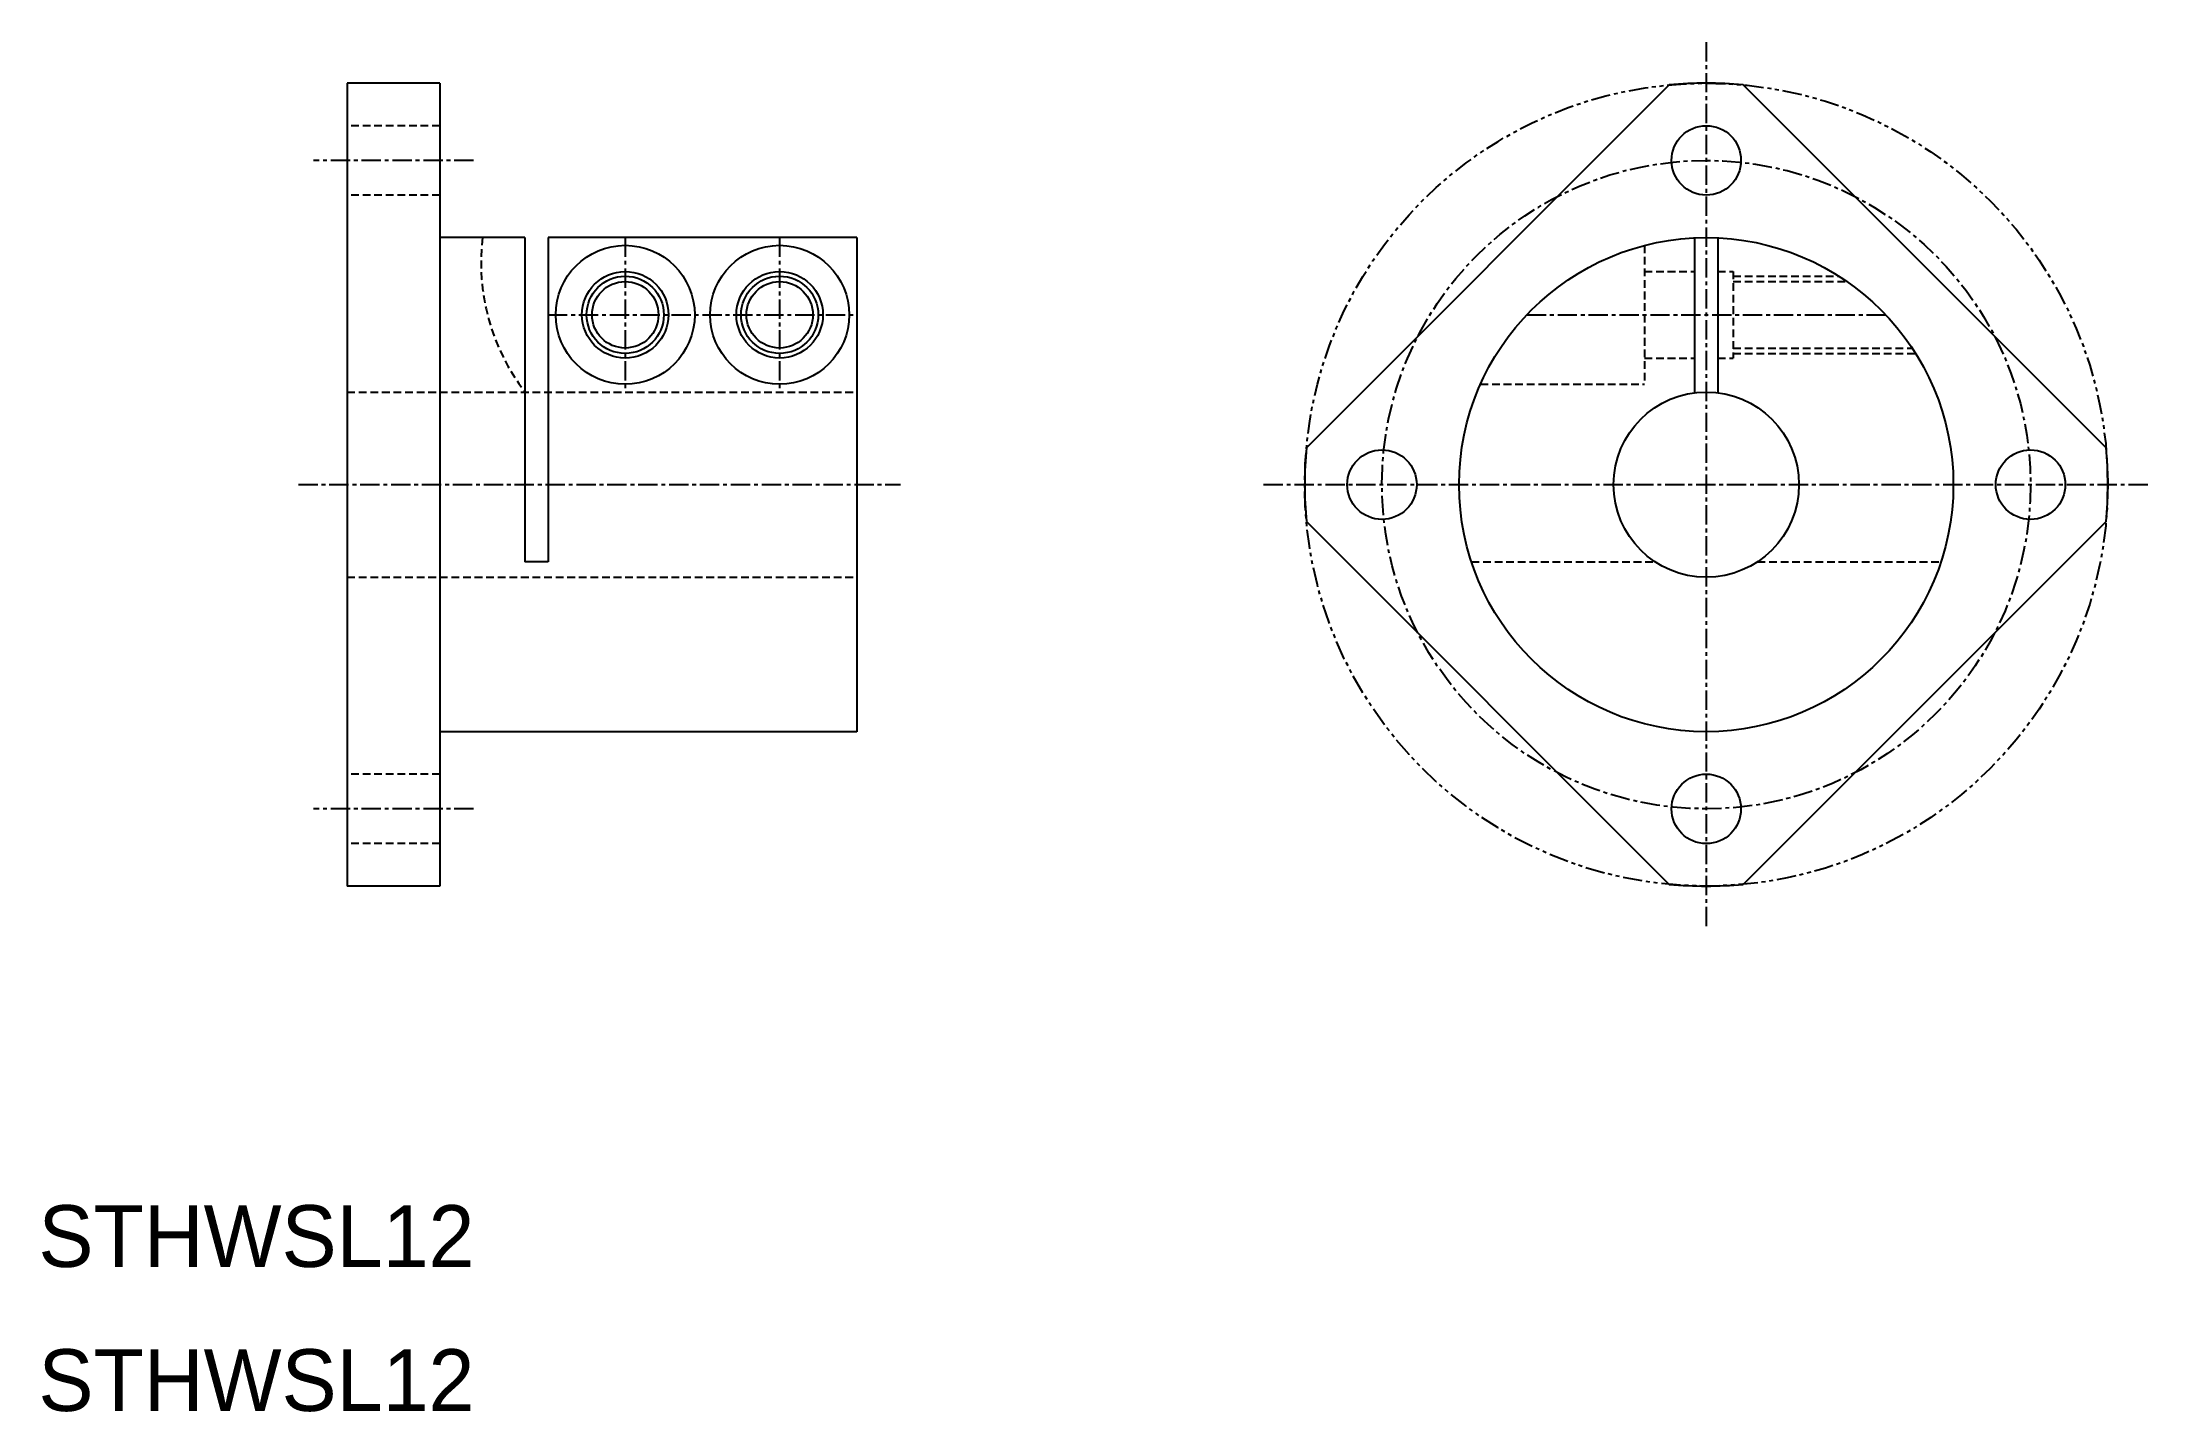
# Model space of a CAD drawing. Extents: x 10 to 147, y 10 to 99.
import ezdxf

# ---------------------------------------------------------------- set-up
doc = ezdxf.new("R2010")
doc.units = 0
for name, pattern in [('CENTER', [2, 1.25, -0.25, 0.25, -0.25]), ('DASHED', [0.75, 0.5, -0.25]), ('PHANTOM', [2.5, 1.25, -0.25, 0.25, -0.25, 0.25, -0.25])]:
    doc.linetypes.add(name, pattern=pattern)
doc.layers.get('0').update_dxf_attribs({"linetype": 'CONTINUOUS'})
doc.layers.add('CENTER', color=1, linetype='CENTER')

msp = doc.modelspace()

# ---------------------------------------------------------------- linework, layer by layer
at = {"color": 7, "linetype": 'CONTINUOUS'}
for p, q in [((30, 96), (30, 44)), ((36, 96), (30, 96)), ((36, 96), (36, 44)), ((115.61, 95.89), (92.11, 72.39)), ((143.89, 72.39), (120.39, 95.89)), ((41.5, 86), (36, 86)), ((41.5, 86), (41.5, 65)), ((63, 86), (43, 86)), ((43, 86), (43, 65)), ((63, 86), (63, 54)), ((117.25, 85.98), (117.25, 75.95)), ((118.75, 85.98), (118.75, 75.95)), ((92.11, 67.61), (115.61, 44.11)), ((143.89, 67.61), (120.39, 44.11)), ((43, 65), (41.5, 65)), ((63, 54), (36, 54)), ((36, 44), (30, 44))]:
    msp.add_line(p, q, dxfattribs=at)
at = {"color": 3, "linetype": 'DASHED'}
for p, q in [((36, 93.25), (30, 93.25)), ((36, 88.75), (30, 88.75)), ((114, 85.5), (114, 76.5)), ((114, 83.8), (117.25, 83.8)), ((118.75, 83.8), (119.75, 83.8)), ((119.75, 83.8), (119.75, 78.2)), ((119.75, 83.5), (126.59, 83.5)), ((119.75, 83.15), (127.11, 83.15)), ((114, 78.2), (117.25, 78.2)), ((118.75, 78.2), (119.75, 78.2)), ((119.75, 78.85), (131.33, 78.85)), ((119.75, 78.5), (131.56, 78.5)), ((103.38, 76.5), (114, 76.5)), ((30, 76), (63, 76)), ((102.8, 65), (114.68, 65)), ((121.32, 65), (133.2, 65)), ((30, 64), (63, 64)), ((36, 51.25), (30, 51.25)), ((36, 46.75), (30, 46.75))]:
    msp.add_line(p, q, dxfattribs=at)
at = {"color": 3, "linetype": 'PHANTOM'}
msp.add_circle((118, 70), 26, dxfattribs=at)
at = {"color": 7, "linetype": 'CONTINUOUS'}
for centre, radius in [((118, 91), 2.25), ((118, 70), 16), ((48, 81), 4.5), ((58, 81), 4.5), ((48, 81), 2.8), ((58, 81), 2.8), ((48, 81), 2.15), ((58, 81), 2.15), ((118, 70), 6), ((97, 70), 2.25), ((139, 70), 2.25), ((118, 49), 2.25)]:
    msp.add_circle(centre, radius, dxfattribs=at)
at = {"color": 3, "linetype": 'CONTINUOUS'}
for centre in [(48, 81), (58, 81)]:
    msp.add_circle(centre, 2.5, dxfattribs=at)
at = {"color": 7, "linetype": 'CONTINUOUS'}
for start, end in [(84.7151, 95.2849), (174.7151, 185.2849), (354.7151, 5.2849), (264.7151, 275.2849)]:
    msp.add_arc((118, 70), 26, start, end, dxfattribs=at)
at = {"color": 3, "linetype": 'DASHED'}
msp.add_arc((52.44, 84.39), 13.78, 173.2714, 217.4811, dxfattribs=at)
at = {"layer": 'CENTER', "color": 1, "linetype": 'CENTER'}
for p, q in [((118, 98.66), (118, 41.34)), ((38.18, 91), (27.82, 91)), ((48, 86), (48, 76)), ((58, 86), (58, 76)), ((43, 81), (63, 81)), ((106.38, 81), (129.62, 81)), ((26.84, 70), (65.83, 70)), ((89.34, 70), (146.66, 70)), ((38.18, 49), (27.82, 49))]:
    msp.add_line(p, q, dxfattribs=at)
msp.add_circle((118, 70), 21, dxfattribs=at)

# ---------------------------------------------------------------- texts
at = {"color": 7, "linetype": 'CONTINUOUS'}
for p in [(10, 19.33), (10, 10)]:
    msp.add_text('STHWSL12', height=4, dxfattribs=at).set_placement(p)

doc.saveas('drawing.dxf')
